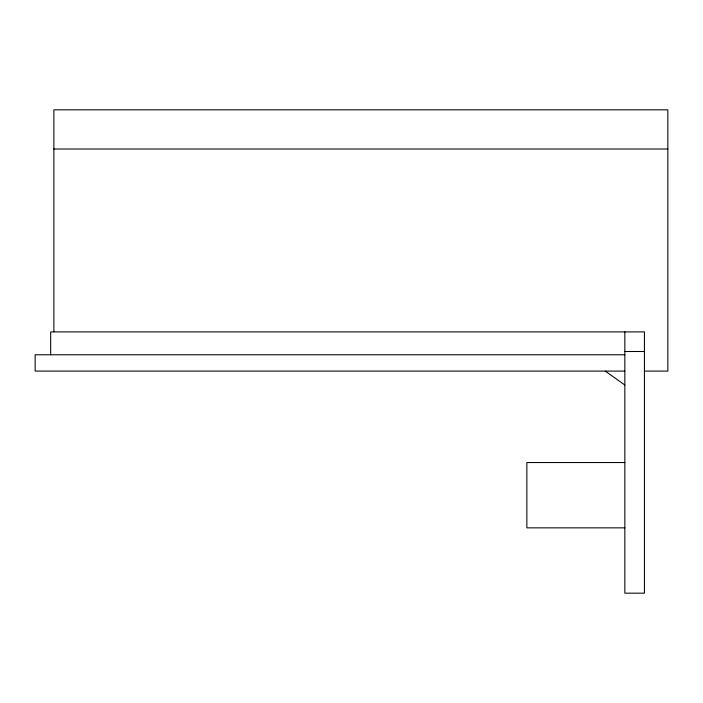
<?xml version="1.0" encoding="UTF-8"?>
<svg xmlns="http://www.w3.org/2000/svg" width="703" height="703" viewBox="0 0 703 703"><rect width="100%" height="100%" fill="white"/><g stroke="black" fill="none" stroke-linecap="round" stroke-linejoin="round"><path stroke-width="1.05" d="M53.876 149.018L667.85 149.018M624.844 351.5L644.44 351.5M624.844 354.769L35.15 354.769L35.15 371.096L624.844 371.096M644.783 371.096L667.85 371.096L667.85 109.826L53.876 109.826L53.876 331.711M624.844 462.539L526.863 462.539L526.863 527.856L624.844 527.856M605.265 371.096L624.844 385.007M624.844 331.904L624.844 593.174L644.44 593.174L644.44 331.904L50.678 331.904L50.678 354.769"/></g></svg>
